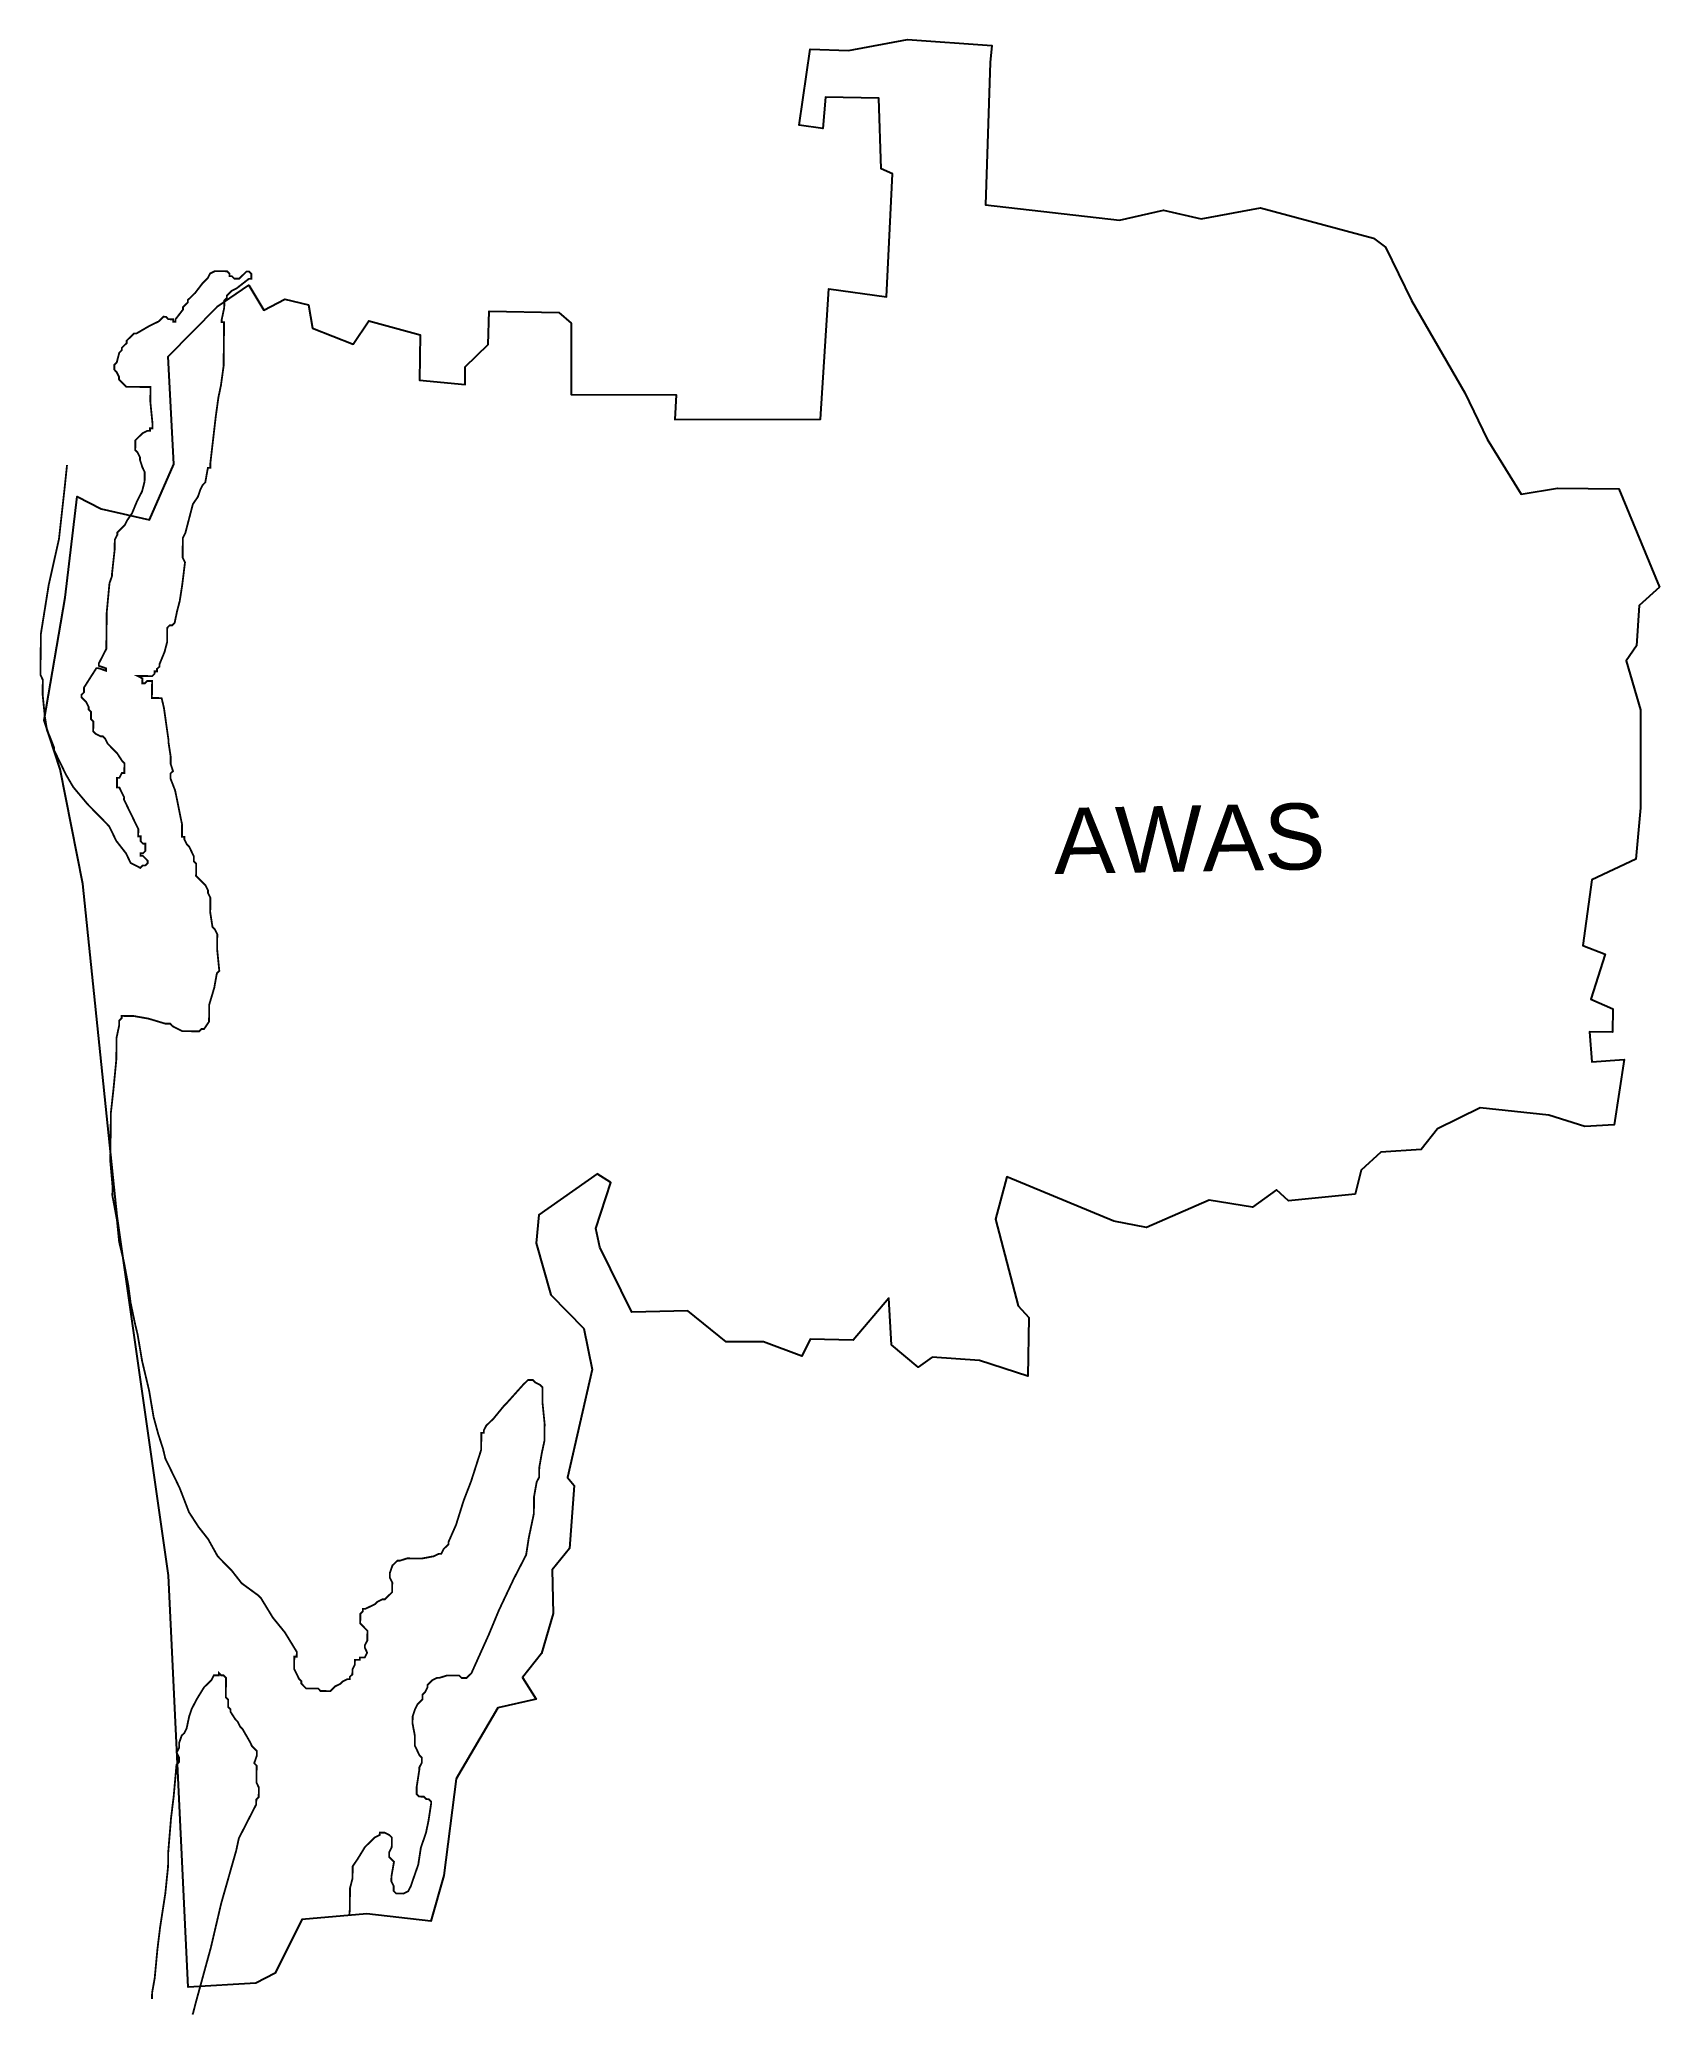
# Model space of a CAD drawing. Header units: metres. Extents: x 274770 to 277438, y 2074742 to 2077996.
import ezdxf

# ---------------------------------------------------------------- set-up
doc = ezdxf.new("R2010")
doc.units = ezdxf.units.M
for name, color, linetype in [('HIGH TIDE LINE', 6, 'Continuous'), ('village', 3, 'Continuous'), ('VILLAGE NAME', 250, 'Continuous')]:
    doc.layers.add(name, color=color, linetype=linetype)
doc.styles.get("Standard").update_dxf_attribs({"font": 'simplex.shx'})

msp = doc.modelspace()

# ---------------------------------------------------------------- linework, layer by layer
at = {"layer": 'HIGH TIDE LINE', "lineweight": 0}
for points in [[(275279.8, 2074906.9, 3, 3, 0), (275280.6, 2074915.7, 3, 3, 0), (275281, 2074951.7, 3, 3, 0), (275285.1, 2074967.7, 3, 3, 0), (275285.4, 2074987.7, 3, 3, 0), (275293.5, 2074999.6, 3, 3, 0), (275305.7, 2075019.5, 3, 3, 0), (275321.9, 2075035.3, 3, 3, 0), (275329.9, 2075039.2, 3, 3, 0), (275330, 2075043.2, 3, 3, 0), (275338, 2075043.1, 3, 3, 0), (275345.9, 2075039, 3, 3, 0), (275349.9, 2075035, 3, 3, 0), (275349.7, 2075019, 3, 3, 0), (275345.6, 2075011, 3, 3, 0), (275345.5, 2075003, 3, 3, 0), (275349.5, 2074999, 3, 3, 0), (275353.4, 2074994.9, 3, 3, 0), (275349.2, 2074971, 3, 3, 0), (275349.1, 2074963, 3, 3, 0), (275353, 2074954.9, 3, 3, 0), (275352.9, 2074946.9, 3, 3, 0), (275356.9, 2074942.9, 3, 3, 0), (275368.9, 2074942.7, 3, 3, 0), (275376.9, 2074946.7, 3, 3, 0), (275381, 2074954.6, 3, 3, 0), (275385.1, 2074966.6, 3, 3, 0), (275393.4, 2074990.5, 3, 3, 0), (275397.7, 2075018.4, 3, 3, 0), (275406, 2075042.4, 3, 3, 0), (275410.2, 2075062.3, 3, 3, 0), (275414.5, 2075090.3, 3, 3, 0), (275414.6, 2075094.3, 3, 3, 0), (275410.6, 2075098.3, 3, 3, 0), (275406.6, 2075098.4, 3, 3, 0), (275402.6, 2075102.4, 3, 3, 0), (275394.6, 2075102.5, 3, 3, 0), (275390.7, 2075106.5, 3, 3, 0), (275390.8, 2075118.5, 3, 3, 0), (275395.1, 2075146.5, 3, 3, 0), (275395.2, 2075150.5, 3, 3, 0), (275399.3, 2075158.5, 3, 3, 0), (275399.4, 2075166.5, 3, 3, 0), (275395.4, 2075170.5, 3, 3, 0), (275391.5, 2075178.6, 3, 3, 0), (275387.6, 2075186.6, 3, 3, 0), (275387.8, 2075202.6, 3, 3, 0), (275384, 2075222.6, 3, 3, 0), (275384.1, 2075234.6, 3, 3, 0), (275388.2, 2075246.6, 3, 3, 0), (275392.3, 2075254.6, 3, 3, 0), (275396.4, 2075258.5, 3, 3, 0), (275400.4, 2075262.5, 3, 3, 0), (275400.5, 2075270.5, 3, 3, 0), (275404.6, 2075274.4, 3, 3, 0), (275408.6, 2075282.4, 3, 3, 0), (275408.7, 2075286.4, 3, 3, 0), (275416.8, 2075294.3, 3, 3, 0), (275424.8, 2075298.2, 3, 3, 0), (275428.8, 2075298.2, 3, 3, 0), (275440.9, 2075302, 3, 3, 0), (275460.9, 2075301.8, 3, 3, 0), (275464.8, 2075297.8, 3, 3, 0), (275472.8, 2075297.7, 3, 3, 0), (275480.9, 2075305.6, 3, 3, 0), (275509.6, 2075369.3, 3, 3, 0), (275526.1, 2075409.1, 3, 3, 0), (275550.6, 2075460.9, 3, 3, 0), (275571.1, 2075500.6, 3, 3, 0), (275575.4, 2075528.6, 3, 3, 0), (275583.8, 2075568.5, 3, 3, 0), (275584.1, 2075596.5, 3, 3, 0), (275588.4, 2075620.5, 3, 3, 0), (275592.5, 2075628.4, 3, 3, 0), (275592.7, 2075644.4, 3, 3, 0), (275596.9, 2075668.4, 3, 3, 0), (275601.2, 2075688.4, 3, 3, 0), (275601.5, 2075716.4, 3, 3, 0), (275597.9, 2075752.4, 3, 3, 0), (275598.1, 2075776.4, 3, 3, 0), (275594.2, 2075780.5, 3, 3, 0), (275586.2, 2075784.5, 3, 3, 0), (275582.3, 2075788.6, 3, 3, 0), (275574.3, 2075788.7, 3, 3, 0), (275566.2, 2075780.8, 3, 3, 0), (275537.8, 2075749.1, 3, 3, 0), (275533.8, 2075745.1, 3, 3, 0), (275517.6, 2075725.3, 3, 3, 0), (275509.5, 2075717.4, 3, 3, 0), (275505.4, 2075713.4, 3, 3, 0), (275501.3, 2075705.5, 3, 3, 0), (275501.3, 2075701.5, 3, 3, 0), (275497.3, 2075701.5, 3, 3, 0), (275497, 2075673.5, 3, 3, 0), (275480.4, 2075621.7, 3, 3, 0), (275468.1, 2075589.8, 3, 3, 0), (275455.6, 2075549.9, 3, 3, 0), (275443.3, 2075522.1, 3, 3, 0), (275443.3, 2075518.1, 3, 3, 0), (275435.2, 2075510.2, 3, 3, 0), (275431.1, 2075502.2, 3, 3, 0), (275427.1, 2075502.2, 3, 3, 0), (275419, 2075498.3, 3, 3, 0), (275399, 2075494.5, 3, 3, 0), (275375, 2075494.8, 3, 3, 0), (275363, 2075490.9, 3, 3, 0), (275359, 2075491, 3, 3, 0), (275354.9, 2075487, 3, 3, 0), (275350.9, 2075483.1, 3, 3, 0), (275346.7, 2075471.1, 3, 3, 0), (275346.6, 2075463.1, 3, 3, 0), (275350.6, 2075455.1, 3, 3, 0), (275350.4, 2075439.1, 3, 3, 0), (275342.3, 2075431.2, 3, 3, 0), (275338.2, 2075427.2, 3, 3, 0), (275334.2, 2075427.3, 3, 3, 0), (275326.2, 2075423.3, 3, 3, 0), (275322.2, 2075419.4, 3, 3, 0), (275306.1, 2075411.6, 3, 3, 0), (275302.1, 2075411.6, 3, 3, 0), (275302, 2075407.6, 3, 3, 0), (275298, 2075403.6, 3, 3, 0), (275297.8, 2075387.6, 3, 3, 0), (275301.8, 2075383.6, 3, 3, 0), (275309.7, 2075375.5, 3, 3, 0), (275309.5, 2075359.5, 3, 3, 0), (275305.4, 2075351.6, 3, 3, 0), (275305.4, 2075347.6, 3, 3, 0), (275309.3, 2075339.5, 3, 3, 0), (275305.2, 2075331.6, 3, 3, 0), (275297.2, 2075331.6, 3, 3, 0), (275297.1, 2075327.6, 3, 3, 0), (275289.1, 2075327.7, 3, 3, 0), (275289, 2075319.7, 3, 3, 0), (275285, 2075311.8, 3, 3, 0), (275284.9, 2075303.8, 3, 3, 0), (275280.8, 2075299.8, 3, 3, 0), (275280.8, 2075295.8, 3, 3, 0), (275276.8, 2075295.9, 3, 3, 0), (275268.7, 2075291.9, 3, 3, 0), (275264.7, 2075288, 3, 3, 0), (275256.6, 2075284.1, 3, 3, 0), (275252.6, 2075280.1, 3, 3, 0), (275248.6, 2075276.2, 3, 3, 0), (275232.6, 2075276.3, 3, 3, 0), (275228.6, 2075280.4, 3, 3, 0), (275208.6, 2075280.6, 3, 3, 0), (275200.7, 2075288.7, 3, 3, 0), (275200.7, 2075292.7, 3, 3, 0), (275196.8, 2075296.7, 3, 3, 0), (275192.9, 2075304.8, 3, 3, 0), (275189, 2075312.8, 3, 3, 0), (275189.2, 2075332.8, 3, 3, 0), (275193.2, 2075332.8, 3, 3, 0), (275193.3, 2075340.8, 3, 3, 0), (275173.6, 2075373, 3, 3, 0), (275153.9, 2075397.2, 3, 3, 0), (275134.2, 2075429.5, 3, 3, 0), (275130.3, 2075433.5, 3, 3, 0), (275102.5, 2075453.8, 3, 3, 0), (275086.7, 2075474, 3, 3, 0), (275078.8, 2075482.1, 3, 3, 0), (275063, 2075498.3, 3, 3, 0), (275047.3, 2075526.5, 3, 3, 0), (275031.5, 2075546.6, 3, 3, 0), (275015.8, 2075570.8, 3, 3, 0), (275000.3, 2075611, 3, 3, 0), (274976.8, 2075659.3, 3, 3, 0), (274973, 2075675.3, 3, 3, 0), (274965.2, 2075699.4, 3, 3, 0), (274957.5, 2075727.5, 3, 3, 0), (274950, 2075771.6, 3, 3, 0), (274938.6, 2075819.7, 3, 3, 0), (274931.1, 2075863.8, 3, 3, 0), (274927.2, 2075879.9, 3, 3, 0), (274919.6, 2075916, 3, 3, 0), (274915.9, 2075944, 3, 3, 0), (274908.4, 2075984.1, 3, 3, 0), (274900.7, 2076016.2, 3, 3, 0), (274897.1, 2076052.3, 3, 3, 0), (274889.6, 2076092.4, 3, 3, 0), (274889.8, 2076108.4, 3, 3, 0), (274886.2, 2076148.4, 3, 3, 0), (274886.5, 2076172.4, 3, 3, 0), (274887.1, 2076228.4, 3, 3, 0), (274891.5, 2076268.4, 3, 3, 0), (274896.1, 2076316.3, 3, 3, 0), (274896.5, 2076352.3, 3, 3, 0), (274900.7, 2076372.3, 3, 3, 0), (274900.8, 2076380.3, 3, 3, 0), (274904.8, 2076384.3, 3, 3, 0), (274904.9, 2076388.3, 3, 3, 0), (274908.9, 2076388.2, 3, 3, 0), (274916.9, 2076388.1, 3, 3, 0), (274924.9, 2076388, 3, 3, 0), (274948.8, 2076383.8, 3, 3, 0), (274976.7, 2076375.5, 3, 3, 0), (274984.7, 2076375.4, 3, 3, 0), (274988.7, 2076371.3, 3, 3, 0), (274996.7, 2076367.2, 3, 3, 0), (275004.6, 2076363.1, 3, 3, 0), (275008.6, 2076363.1, 3, 3, 0), (275012.6, 2076363.1, 3, 3, 0), (275016.6, 2076363, 3, 3, 0), (275032.6, 2076362.8, 3, 3, 0), (275036.6, 2076366.8, 3, 3, 0), (275040.6, 2076366.7, 3, 3, 0), (275048.8, 2076378.7, 3, 3, 0), (275048.8, 2076382.7, 3, 3, 0), (275048.9, 2076386.7, 3, 3, 0), (275049, 2076394.7, 3, 3, 0), (275049.1, 2076406.7, 3, 3, 0), (275057.4, 2076434.6, 3, 3, 0), (275061.7, 2076458.5, 3, 3, 0), (275065.7, 2076462.5, 3, 3, 0), (275062.1, 2076498.5, 3, 3, 0), (275062.4, 2076522.5, 3, 3, 0), (275058.5, 2076530.6, 3, 3, 0), (275054.5, 2076534.6, 3, 3, 0), (275050.8, 2076558.7, 3, 3, 0), (275050.8, 2076562.7, 3, 3, 0), (275051, 2076574.7, 3, 3, 0), (275051, 2076578.7, 3, 3, 0), (275051, 2076582.7, 3, 3, 0), (275047.1, 2076590.7, 3, 3, 0), (275047.2, 2076594.7, 3, 3, 0), (275043.3, 2076602.8, 3, 3, 0), (275035.4, 2076610.9, 3, 3, 0), (275031.4, 2076614.9, 3, 3, 0), (275027.4, 2076619, 3, 3, 0), (275027.5, 2076623, 3, 3, 0), (275027.5, 2076627, 3, 3, 0), (275027.6, 2076631, 3, 3, 0), (275027.6, 2076635, 3, 3, 0), (275027.7, 2076639, 3, 3, 0), (275023.7, 2076643, 3, 3, 0), (275023.8, 2076651, 3, 3, 0), (275019.9, 2076659, 3, 3, 0), (275016, 2076667.1, 3, 3, 0), (275012, 2076671.1, 3, 3, 0), (275008.1, 2076679.2, 3, 3, 0), (275008.2, 2076683.2, 3, 3, 0), (275004.2, 2076683.2, 3, 3, 0), (275004.2, 2076691.2, 3, 3, 0), (275004.3, 2076699.2, 3, 3, 0), (275004.4, 2076703.2, 3, 3, 0), (274993, 2076759.4, 3, 3, 0), (274985.2, 2076779.5, 3, 3, 0), (274985.3, 2076787.5, 3, 3, 0), (274989.4, 2076791.4, 3, 3, 0), (274985.5, 2076803.5, 3, 3, 0), (274985.6, 2076815.5, 3, 3, 0), (274981.9, 2076839.5, 3, 3, 0), (274981.9, 2076843.5, 3, 3, 0), (274974.5, 2076895.6, 3, 3, 0), (274970.7, 2076911.7, 3, 3, 0), (274966.7, 2076911.7, 3, 3, 0), (274958.7, 2076911.8, 3, 3, 0), (274954.7, 2076911.8, 3, 3, 0), (274954.7, 2076915.8, 3, 3, 0), (274954.8, 2076919.8, 3, 3, 0), (274954.9, 2076931.8, 3, 3, 0), (274955, 2076935.8, 3, 3, 0), (274955, 2076939.8, 3, 3, 0), (274951, 2076939.9, 3, 3, 0), (274947, 2076939.9, 3, 3, 0), (274943, 2076936, 3, 3, 0), (274939, 2076936, 3, 3, 0), (274939, 2076940, 3, 3, 0), (274939.1, 2076944, 3, 3, 0), (274931.1, 2076948.1, 3, 3, 0), (274943.1, 2076948, 3, 3, 0), (274951.1, 2076947.9, 3, 3, 0), (274955.1, 2076947.8, 3, 3, 0), (274959.1, 2076951.8, 3, 3, 0), (274959.2, 2076955.8, 3, 3, 0), (274963.2, 2076955.8, 3, 3, 0), (274963.2, 2076959.8, 3, 3, 0), (274967.3, 2076963.7, 3, 3, 0), (274967.3, 2076967.7, 3, 3, 0), (274975.5, 2076987.6, 3, 3, 0), (274979.7, 2077003.6, 3, 3, 0), (274979.8, 2077011.6, 3, 3, 0), (274979.8, 2077015.6, 3, 3, 0), (274979.9, 2077019.6, 3, 3, 0), (274980, 2077027.6, 3, 3, 0), (274984, 2077031.5, 3, 3, 0), (274988, 2077031.5, 3, 3, 0), (274992.1, 2077035.5, 3, 3, 0), (274996.3, 2077055.4, 3, 3, 0), (275000.5, 2077071.4, 3, 3, 0), (275004.8, 2077099.3, 3, 3, 0), (275009.2, 2077135.3, 3, 3, 0), (275005.3, 2077143.3, 3, 3, 0), (275005.4, 2077151.3, 3, 3, 0), (275005.4, 2077159.3, 3, 3, 0), (275005.5, 2077163.3, 3, 3, 0), (275005.6, 2077175.3, 3, 3, 0), (275009.7, 2077183.3, 3, 3, 0), (275022.2, 2077231.2, 3, 3, 0), (275030.4, 2077243.1, 3, 3, 0), (275034.5, 2077255, 3, 3, 0), (275038.6, 2077263, 3, 3, 0), (275042.6, 2077266.9, 3, 3, 0), (275046.9, 2077290.9, 3, 3, 0), (275050.9, 2077290.9, 3, 3, 0), (275051, 2077298.9, 3, 3, 0), (275059.8, 2077374.8, 3, 3, 0), (275064.2, 2077406.7, 3, 3, 0), (275068.4, 2077426.7, 3, 3, 0), (275072.8, 2077458.7, 3, 3, 0), (275073.3, 2077506.7, 3, 3, 0), (275073.4, 2077518.7, 3, 3, 0), (275073.5, 2077526.7, 3, 3, 0), (275073.6, 2077530.7, 3, 3, 0), (275069.6, 2077530.7, 3, 3, 0), (275069.6, 2077534.7, 3, 3, 0), (275073.8, 2077554.7, 3, 3, 0), (275073.9, 2077558.7, 3, 3, 0), (275074, 2077566.7, 3, 3, 0), (275078, 2077570.6, 3, 3, 0), (275078.1, 2077574.6, 3, 3, 0), (275082.1, 2077578.6, 3, 3, 0), (275086.2, 2077582.5, 3, 3, 0), (275094.2, 2077586.5, 3, 3, 0), (275114.4, 2077602.2, 3, 3, 0), (275118.4, 2077602.2, 3, 3, 0), (275118.4, 2077606.2, 3, 3, 0), (275118.5, 2077610.2, 3, 3, 0), (275114.5, 2077614.2, 3, 3, 0), (275110.5, 2077614.3, 3, 3, 0), (275106.5, 2077610.3, 3, 3, 0), (275098.4, 2077602.4, 3, 3, 0), (275094.4, 2077602.5, 3, 3, 0), (275090.4, 2077602.5, 3, 3, 0), (275086.4, 2077606.5, 3, 3, 0), (275082.4, 2077606.6, 3, 3, 0), (275082.5, 2077610.6, 3, 3, 0), (275078.5, 2077614.6, 3, 3, 0), (275074.5, 2077614.7, 3, 3, 0), (275070.5, 2077614.7, 3, 3, 0), (275066.5, 2077614.8, 3, 3, 0), (275062.5, 2077614.8, 3, 3, 0), (275058.5, 2077614.9, 3, 3, 0), (275050.5, 2077610.9, 3, 3, 0), (275046.4, 2077603, 3, 3, 0), (275038.3, 2077595.1, 3, 3, 0), (275026.1, 2077579.2, 3, 3, 0), (275014, 2077567.3, 3, 3, 0), (275013.9, 2077563.3, 3, 3, 0), (275009.9, 2077559.4, 3, 3, 0), (275005.8, 2077555.4, 3, 3, 0), (275005.8, 2077551.4, 3, 3, 0), (274993.6, 2077535.6, 3, 3, 0), (274993.6, 2077531.6, 3, 3, 0), (274989.6, 2077531.6, 3, 3, 0), (274989.6, 2077535.6, 3, 3, 0), (274985.6, 2077535.6, 3, 3, 0), (274981.6, 2077535.7, 3, 3, 0), (274977.7, 2077539.7, 3, 3, 0), (274973.7, 2077539.8, 3, 3, 0), (274969.6, 2077535.8, 3, 3, 0), (274965.6, 2077531.9, 3, 3, 0), (274957.5, 2077528, 3, 3, 0), (274949.5, 2077524, 3, 3, 0), (274929.4, 2077512.3, 3, 3, 0), (274925.4, 2077512.3, 3, 3, 0), (274921.3, 2077508.4, 3, 3, 0), (274913.2, 2077500.4, 3, 3, 0), (274913.2, 2077496.4, 3, 3, 0), (274909.1, 2077492.5, 3, 3, 0), (274905.1, 2077488.5, 3, 3, 0), (274905, 2077484.5, 3, 3, 0), (274901, 2077480.6, 3, 3, 0), (274896.8, 2077464.6, 3, 3, 0), (274892.8, 2077460.7, 3, 3, 0), (274892.7, 2077456.7, 3, 3, 0), (274892.7, 2077452.7, 3, 3, 0), (274896.6, 2077448.6, 3, 3, 0), (274900.6, 2077440.6, 3, 3, 0), (274900.5, 2077436.6, 3, 3, 0), (274904.5, 2077432.5, 3, 3, 0), (274908.4, 2077428.5, 3, 3, 0), (274912.4, 2077424.4, 3, 3, 0), (274916.4, 2077424.4, 3, 3, 0), (274920.4, 2077424.3, 3, 3, 0), (274924.4, 2077424.3, 3, 3, 0), (274940.4, 2077424.1, 3, 3, 0), (274944.4, 2077424.1, 3, 3, 0), (274948.4, 2077424, 3, 3, 0), (274952.4, 2077424, 3, 3, 0), (274952.1, 2077400, 3, 3, 0), (274955.7, 2077363.9, 3, 3, 0), (274955.7, 2077359.9, 3, 3, 0), (274955.6, 2077355.9, 3, 3, 0), (274951.6, 2077356, 3, 3, 0), (274951.6, 2077352, 3, 3, 0), (274947.6, 2077352, 3, 3, 0), (274939.5, 2077348.1, 3, 3, 0), (274935.5, 2077344.2, 3, 3, 0), (274931.4, 2077340.2, 3, 3, 0), (274927.4, 2077336.2, 3, 3, 0), (274927.4, 2077332.2, 3, 3, 0), (274927.3, 2077328.2, 3, 3, 0), (274927.3, 2077324.2, 3, 3, 0), (274927.2, 2077320.2, 3, 3, 0), (274931.2, 2077316.2, 3, 3, 0), (274935.1, 2077308.2, 3, 3, 0), (274935, 2077304.2, 3, 3, 0), (274938.9, 2077292.1, 3, 3, 0), (274942.8, 2077284.1, 3, 3, 0), (274942.8, 2077280.1, 3, 3, 0), (274942.7, 2077276.1, 3, 3, 0), (274942.7, 2077272.1, 3, 3, 0), (274942.6, 2077268.1, 3, 3, 0), (274938.5, 2077252.1, 3, 3, 0), (274930.3, 2077236.2, 3, 3, 0), (274922.1, 2077216.3, 3, 3, 0), (274913.9, 2077204.4, 3, 3, 0), (274909.9, 2077196.4, 3, 3, 0), (274905.8, 2077192.4, 3, 3, 0), (274901.8, 2077188.5, 3, 3, 0), (274897.7, 2077184.5, 3, 3, 0), (274897.7, 2077180.5, 3, 3, 0), (274893.6, 2077172.6, 3, 3, 0), (274893.5, 2077168.6, 3, 3, 0), (274893.4, 2077156.6, 3, 3, 0), (274889, 2077116.6, 3, 3, 0), (274888.9, 2077112.6, 3, 3, 0), (274884.8, 2077100.7, 3, 3, 0), (274880.3, 2077052.7, 3, 3, 0), (274879.7, 2077000.7, 3, 3, 0), (274879.6, 2076992.7, 3, 3, 0), (274875.5, 2076984.7, 3, 3, 0), (274871.4, 2076976.8, 3, 3, 0), (274867.3, 2076968.8, 3, 3, 0), (274867.3, 2076964.8, 3, 3, 0), (274879.2, 2076960.7, 3, 3, 0), (274879.2, 2076956.7, 3, 3, 0), (274867.2, 2076960.8, 3, 3, 0), (274863.2, 2076960.9, 3, 3, 0), (274842.9, 2076929.1, 3, 3, 0), (274842.8, 2076921.1, 3, 3, 0), (274838.7, 2076917.1, 3, 3, 0), (274838.7, 2076913.1, 3, 3, 0), (274842.7, 2076909.1, 3, 3, 0), (274846.6, 2076905, 3, 3, 0), (274850.5, 2076897, 3, 3, 0), (274850.5, 2076893, 3, 3, 0), (274854.4, 2076888.9, 3, 3, 0), (274854.3, 2076880.9, 3, 3, 0), (274854.3, 2076876.9, 3, 3, 0), (274858.3, 2076872.9, 3, 3, 0), (274858.2, 2076868.9, 3, 3, 0), (274858.1, 2076860.9, 3, 3, 0), (274858.1, 2076856.9, 3, 3, 0), (274862, 2076852.8, 3, 3, 0), (274870, 2076848.8, 3, 3, 0), (274874, 2076848.7, 3, 3, 0), (274877.9, 2076844.7, 3, 3, 0), (274881.9, 2076836.6, 3, 3, 0), (274885.8, 2076832.6, 3, 3, 0), (274889.8, 2076828.5, 3, 3, 0), (274893.7, 2076824.5, 3, 3, 0), (274897.7, 2076820.4, 3, 3, 0), (274905.5, 2076808.4, 3, 3, 0), (274909.5, 2076804.3, 3, 3, 0), (274909.4, 2076796.3, 3, 3, 0), (274909.4, 2076792.3, 3, 3, 0), (274909.3, 2076788.3, 3, 3, 0), (274905.3, 2076788.4, 3, 3, 0), (274901.2, 2076780.4, 3, 3, 0), (274897.2, 2076780.4, 3, 3, 0), (274897.2, 2076776.4, 3, 3, 0), (274897.1, 2076768.4, 3, 3, 0), (274897.1, 2076764.4, 3, 3, 0), (274901.1, 2076764.4, 3, 3, 0), (274908.9, 2076748.3, 3, 3, 0), (274908.8, 2076744.3, 3, 3, 0), (274932.3, 2076696, 3, 3, 0), (274932.2, 2076688, 3, 3, 0), (274932.2, 2076684, 3, 3, 0), (274936.2, 2076684, 3, 3, 0), (274936.1, 2076680, 3, 3, 0), (274936.1, 2076676, 3, 3, 0), (274940, 2076671.9, 3, 3, 0), (274944, 2076671.9, 3, 3, 0), (274943.9, 2076663.9, 3, 3, 0), (274943.9, 2076659.9, 3, 3, 0), (274939.9, 2076655.9, 3, 3, 0), (274935.9, 2076656, 3, 3, 0), (274935.8, 2076652, 3, 3, 0), (274939.8, 2076651.9, 3, 3, 0), (274943.8, 2076647.9, 3, 3, 0), (274947.7, 2076643.8, 3, 3, 0), (274947.7, 2076639.8, 3, 3, 0), (274943.6, 2076635.9, 3, 3, 0), (274939.6, 2076635.9, 3, 3, 0), (274935.6, 2076632, 3, 3, 0), (274927.6, 2076636.1, 3, 3, 0), (274919.7, 2076640.2, 3, 3, 0), (274915.8, 2076648.2, 3, 3, 0), (274911.9, 2076656.2, 3, 3, 0), (274896.1, 2076676.4, 3, 3, 0), (274884.3, 2076700.6, 3, 3, 0), (274872.5, 2076712.7, 3, 3, 0), (274848.7, 2076737, 3, 3, 0), (274825.1, 2076765.2, 3, 3, 0), (274813.3, 2076785.4, 3, 3, 0), (274793.7, 2076825.6, 3, 3, 0), (274793.8, 2076829.6, 3, 3, 0), (274786, 2076849.7, 3, 3, 0), (274782.1, 2076857.7, 3, 3, 0), (274778.3, 2076881.8, 3, 3, 0), (274774.7, 2076917.8, 3, 3, 0), (274775, 2076941.8, 3, 3, 0), (274771.1, 2076949.9, 3, 3, 0), (274771.2, 2076957.9, 3, 3, 0), (274771.3, 2076969.9, 3, 3, 0), (274771.6, 2076993.9, 3, 3, 0), (274771.9, 2077017.9, 3, 3, 0), (274784.7, 2077097.8, 3, 3, 0), (274801.6, 2077173.6, 3, 3, 0), (274810.5, 2077253.5, 3, 3, 0), (274814.9, 2077295.5, 3, 3, 0)], [(274954.9, 2074769.3, 3, 3, 0), (274955, 2074779.3, 3, 3, 0), (274959.3, 2074803.3, 3, 3, 0), (274963.8, 2074851.2, 3, 3, 0), (274968.2, 2074887.2, 3, 3, 0), (274976.8, 2074943.1, 3, 3, 0), (274981.3, 2074987.1, 3, 3, 0), (274981.6, 2075011.1, 3, 3, 0), (274986.2, 2075067, 3, 3, 0), (274990.6, 2075103, 3, 3, 0), (274995.2, 2075154.9, 3, 3, 0), (274999.2, 2075158.9, 3, 3, 0), (274999.3, 2075166.9, 3, 3, 0), (274995.4, 2075175, 3, 3, 0), (274999.5, 2075182.9, 3, 3, 0), (274999.6, 2075190.9, 3, 3, 0), (275003.7, 2075202.9, 3, 3, 0), (275007.8, 2075206.8, 3, 3, 0), (275011.9, 2075214.8, 3, 3, 0), (275016.1, 2075234.7, 3, 3, 0), (275020.2, 2075246.7, 3, 3, 0), (275028.4, 2075262.6, 3, 3, 0), (275040.6, 2075282.5, 3, 3, 0), (275052.7, 2075294.3, 3, 3, 0), (275056.8, 2075302.3, 3, 3, 0), (275064.8, 2075302.2, 3, 3, 0), (275064.9, 2075306.2, 3, 3, 0), (275068.8, 2075302.2, 3, 3, 0), (275072.8, 2075302.1, 3, 3, 0), (275076.8, 2075298.1, 3, 3, 0), (275076.4, 2075266.1, 3, 3, 0), (275080.4, 2075262, 3, 3, 0), (275080.3, 2075250, 3, 3, 0), (275084.2, 2075246, 3, 3, 0), (275084.2, 2075242, 3, 3, 0), (275092, 2075229.9, 3, 3, 0), (275096, 2075225.8, 3, 3, 0), (275099.9, 2075217.8, 3, 3, 0), (275103.9, 2075213.8, 3, 3, 0), (275115.6, 2075193.6, 3, 3, 0), (275119.5, 2075185.6, 3, 3, 0), (275123.5, 2075181.5, 3, 3, 0), (275127.5, 2075177.5, 3, 3, 0), (275127.4, 2075169.5, 3, 3, 0), (275123.2, 2075157.5, 3, 3, 0), (275127.2, 2075153.5, 3, 3, 0), (275126.9, 2075125.5, 3, 3, 0), (275130.8, 2075117.4, 3, 3, 0), (275130.6, 2075101.4, 3, 3, 0), (275126.6, 2075097.5, 3, 3, 0), (275126.5, 2075089.5, 3, 3, 0), (275118.3, 2075073.6, 3, 3, 0), (275097.9, 2075033.8, 3, 3, 0), (275093.6, 2075013.8, 3, 3, 0), (275068.7, 2074926.1, 3, 3, 0), (275051.9, 2074854.2, 3, 3, 0), (275026.8, 2074762.5, 3, 3, 0), (275022.7, 2074746.5, 3, 3, 0), (275021.6, 2074743.5, 3, 3, 0)]]:
    msp.add_lwpolyline(points, format="xyseb", dxfattribs=at)
at = {"layer": 'village', "color": 3}
msp.add_polyline3d([(277437.7, 2077094.5, 0), (277404.2, 2077064.3, 0), (277399.8, 2076997.7, 0), (277383.1, 2076972.8, 0), (277406.5, 2076892.1, 0), (277406.3, 2076730.9, 0), (277398.7, 2076646.2, 0), (277326.3, 2076612.5, 0), (277311.3, 2076504.2, 0), (277348.3, 2076489.8, 0), (277324.5, 2076416, 0), (277360.6, 2076399.7, 0), (277360.2, 2076361.3, 0), (277322.5, 2076361.9, 0), (277326.1, 2076312.6, 0), (277379.5, 2076316.2, 0), (277363.1, 2076208.6, 0), (277314.7, 2076206.2, 0), (277255.5, 2076224.9, 0), (277142.6, 2076236.9, 0), (277071.9, 2076202.2, 0), (277045.4, 2076168.3, 0), (276978.5, 2076163.9, 0), (276946.3, 2076134.1, 0), (276936.5, 2076094.4, 0), (276826.9, 2076083.6, 0), (276806.9, 2076101.8, 0), (276767.3, 2076073.1, 0), (276696.2, 2076084.9, 0), (276592.6, 2076039.5, 0), (276538.9, 2076050.1, 0), (276363, 2076123, 0), (276344.1, 2076053.3, 0), (276381.5, 2075910.9, 0), (276398.9, 2075891.7, 0), (276397.1, 2075794.7, 0), (276318, 2075820.7, 0), (276239.8, 2075826.2, 0), (276216.5, 2075809.6, 0), (276173, 2075846.6, 0), (276168.7, 2075923.6, 0), (276109.9, 2075854.2, 0), (276039, 2075856.1, 0), (276025.1, 2075827.8, 0), (275962.2, 2075851.2, 0), (275900.6, 2075851.6, 0), (275837.3, 2075902.5, 0), (275744.9, 2075900.2, 0), (275692.7, 2076007.4, 0), (275685.8, 2076038.2, 0), (275710.3, 2076113.8, 0), (275688.3, 2076128.3, 0), (275592.1, 2076060.8, 0), (275587.5, 2076013.8, 0), (275611.7, 2075928.6, 0), (275666.3, 2075873.6, 0), (275680, 2075806, 0), (275639.4, 2075627.9, 0), (275649.9, 2075614.8, 0), (275642.5, 2075511.2, 0), (275613.8, 2075476, 0), (275615.5, 2075403.9, 0), (275596.2, 2075338.4, 0), (275565.3, 2075298.7, 0), (275587.6, 2075263.1, 0), (275524.4, 2075248.8, 0), (275456, 2075131.8, 0), (275435.6, 2074972.4, 0), (275414, 2074897.3, 0), (275308.7, 2074909.5, 0), (275201.6, 2074899.9, 0), (275157.9, 2074811.7, 0), (275125.8, 2074795.4, 0), (275014.2, 2074788.7, 0), (274981.9, 2075466.7, 0), (274897.5, 2076058.4, 0), (274841, 2076605.5, 0), (274803.8, 2076794.4, 0), (274777.3, 2076875.2, 0), (274812, 2077077.2, 0), (274831.6, 2077243.8, 0), (274871.1, 2077223.5, 0), (274950.8, 2077205.3, 0), (274990.6, 2077297.1, 0), (274981.5, 2077474.2, 0), (275062.3, 2077556.3, 0), (275114.2, 2077592, 0), (275139, 2077550.5, 0), (275173.9, 2077568.9, 0), (275212.7, 2077559.4, 0), (275219, 2077520.7, 0), (275286, 2077494.7, 0), (275312.1, 2077532.9, 0), (275396.7, 2077510.1, 0), (275395.2, 2077435.1, 0), (275470.6, 2077428.2, 0), (275470.7, 2077457.4, 0), (275508.4, 2077493.9, 0), (275510.3, 2077549.2, 0), (275624.9, 2077546.8, 0), (275645.4, 2077529.2, 0), (275645.5, 2077411.6, 0), (275818.2, 2077411.2, 0), (275815.7, 2077370.7, 0), (276055.7, 2077371.3, 0), (276069.5, 2077585.5, 0), (276164.7, 2077572.6, 0), (276174.3, 2077775.4, 0), (276155.8, 2077783.1, 0), (276151.7, 2077899.7, 0), (276064.1, 2077901.4, 0), (276059.7, 2077849.6, 0), (276020.8, 2077855.1, 0), (276039, 2077980.6, 0), (276101.9, 2077978.5, 0), (276199.1, 2077996.3, 0), (276338.2, 2077986.7, 0), (276335.5, 2077958.3, 0), (276327.7, 2077723.9, 0), (276548.5, 2077698.7, 0), (276620.6, 2077715.3, 0), (276683.1, 2077701.1, 0), (276780.7, 2077719.4, 0), (276966.9, 2077669.2, 0), (276986.3, 2077654.4, 0), (277029.5, 2077566.3, 0), (277117.3, 2077414.4, 0), (277154.1, 2077337.9, 0), (277209.7, 2077247.3, 0), (277269.7, 2077257.6, 0), (277370.8, 2077256.3, 0)], close=True, dxfattribs=at)

# ---------------------------------------------------------------- texts
at = {"layer": 'VILLAGE NAME', "insert": (276438.9, 2076730.4), "char_height": 108.748, "attachment_point": 1, "rotation": 1.1028}
msp.add_mtext_dynamic_manual_height_columns('{\\fArial|b0|i0|c0|p34;AWAS}', width=726.929, gutter_width=543.7, heights=[0], dxfattribs=at)

doc.saveas('drawing.dxf')
